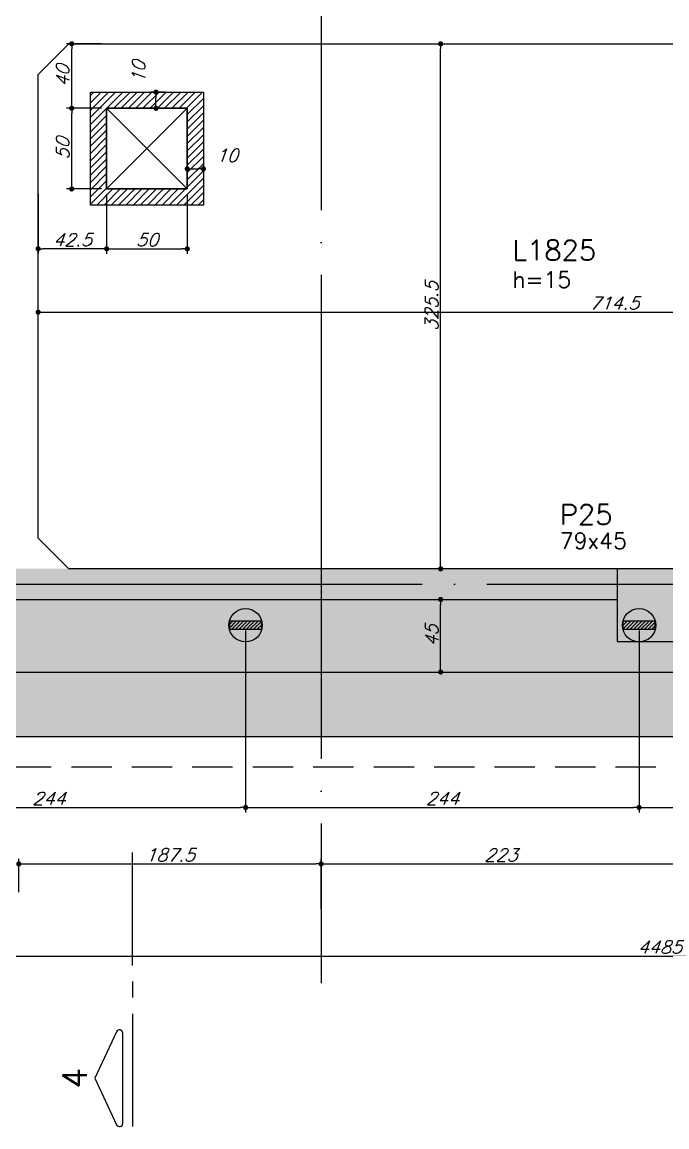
# Model space of a CAD drawing. Header units: millimetres. Extents: x -2404 to 6316, y -1750 to 2455.
# Drawn here: x 197 to 597, y -821 to -136 of the extents above; entities that cross this region are included whole.
import ezdxf
from ezdxf.enums import TextEntityAlignment as Align

# ---------------------------------------------------------------- set-up
doc = ezdxf.new("R2010")
doc.units = ezdxf.units.MM
doc.header["$LTSCALE"] = 50
doc.linetypes.add('DASHED', pattern=[0.75, 0.5, -0.25])
doc.linetypes.add('EIXO', pattern=[6.8, 6, -0.4, 0, -0.4])
for name, color, linetype in [('F-ARM', 6, 'Continuous'), ('F-AUX', 2, 'Continuous'), ('F-AUX-RED', 1, 'Continuous'), ('F-CORTE-INDICAÇÃO', 4, 'Continuous'), ('F-COTAS', 106, 'Continuous'), ('F-COTAS ANCORAGEM', 106, 'Continuous'), ('F-DESNIVEL-1', 254, 'Continuous'), ('F-EIXO', 12, 'EIXO'), ('F-LAJES', 3, 'Continuous'), ('F-LAJES-DIM', 2, 'Continuous'), ('F-LAJES-NOME', 4, 'Continuous'), ('F-PILARES-DIM', 172, 'Continuous'), ('F-PILARES-M', 170, 'Continuous'), ('F-PILARES-NOME', 170, 'Continuous'), ('F-TEXTO', 6, 'Continuous'), ('F-VIGAS', 3, 'Continuous'), ('F-VÃO', 1, 'Continuous')]:
    doc.layers.add(name, color=color, linetype=linetype)
doc.layers.add('F-DESNIVEL-3', color=7, linetype='Continuous', true_color=0xd5c7ff)
doc.styles.add('CP-TEXT-INCL', font='romans.shx', dxfattribs={"oblique": 20})
doc.styles.add('MCP', font='romans.shx')
doc.styles.add('ROMANS', font='romans.shx')
doc.dimstyles.new('CP-COTAS-50', dxfattribs={"dimscale": 0.64, "dimtxt": 12.5, "dimasz": 5, "dimexe": 5, "dimexo": 5, "dimgap": 2.5, "dimtad": 1, "dimdec": 1, "dimdsep": 46, "dimtxsty": 'CP-TEXT-INCL', "dimblk1": 'DOT', "dimblk2": 'DOT', "dimsah": 1, "dimcen": 9, "dimclrd": 256, "dimclre": 256, "dimclrt": 256, "dimadec": 0, "dimazin": 0, "dimtfac": 1, "dimtdec": 1, "dimtmove": 2, "dimatfit": 3, "dimldrblk": 'DOT', "dimfxl": 0, "dimtolj": 1, "dimarcsym": 0})

# ---------------------------------------------------------------- blocks, each defined once
blk = doc.blocks.new('*U17')
at = {"layer": 'F-EIXO'}
blk.add_line((0, 0), (4945.5, 0), dxfattribs=at)
at = {"layer": 'F-TEXTO', "style": 'ROMANS'}
blk.add_attdef('EIXO', text='', height=17.5, dxfattribs=at).set_placement((-28.21, 0), align=Align.MIDDLE_CENTER)
blk = doc.blocks.new('*U18')
at = {"layer": 'F-EIXO'}
blk.add_line((0, 0), (0, -2479.78), dxfattribs=at)
at = {"layer": 'F-TEXTO', "style": 'ROMANS'}
blk.add_attdef('EIXO', text='', height=17.5, rotation=360, dxfattribs=at).set_placement((0, 28.21), align=Align.MIDDLE_CENTER)
blk = doc.blocks.new('*U9')
at = {"layer": 'F-CORTE-INDICAÇÃO'}
for p, q in [((-100, 0), (-170, 0)), ((-80, 0), (-90, 0)), ((-70, 0), (0, 0))]:
    blk.add_line(p, q, dxfattribs=at)
blk.add_lwpolyline([(-112, 6, 0.802585), (-111.15, 9.81), (-140, 23.26), (-168.85, 9.81, 0.802585), (-168, 6)], format="xyb", close=True, dxfattribs=at)
at = {"layer": 'F-CORTE-INDICAÇÃO', "style": 'ROMANS'}
blk.add_attdef('CORTE', text='', height=15, dxfattribs=at).set_placement((-140, 35.76), align=Align.MIDDLE_CENTER)
at = {"layer": 'F-CORTE-INDICAÇÃO', "color": 2, "style": 'ROMANS'}
blk.add_attdef('FOLHA', text='', height=12, dxfattribs=at).set_placement((-140, -10), align=Align.MIDDLE_CENTER)
blk = doc.blocks.new('_DOT')
at = {"color": 0, "linetype": 'ByBlock'}
blk.add_line((-0.5, 0), (-1, 0), dxfattribs=at)
at = {"color": 0, "linetype": 'ByBlock', "const_width": 0.5}
blk.add_lwpolyline([(-0.25, 0, 1), (0.25, 0, 1)], format="xyb", close=True, dxfattribs=at)
blk = doc.blocks.new('*D44')
at = {"layer": 'DEFPOINTS', "color": 0, "transparency": 16777216}
for p in [(207, -315.89), (921.5, -315.89), (921.5, -315.89)]:
    blk.add_point(p, dxfattribs=at)
at = {"layer": 'F-COTAS', "lineweight": -2, "transparency": 16777216}
blk.add_line((210.2, -315.89), (918.3, -315.89), dxfattribs=at)
at = {"layer": 'F-COTAS', "lineweight": -2, "transparency": 16777216, "xscale": 3.2, "yscale": 3.2, "zscale": 3.2, "rotation": 180}
blk.add_blockref('_DOT', (207, -315.89), dxfattribs=at)
at = {"layer": 'F-COTAS', "lineweight": -2, "transparency": 16777216, "xscale": 3.2, "yscale": 3.2, "zscale": 3.2}
blk.add_blockref('_DOT', (921.5, -315.89), dxfattribs=at)
at = {"layer": 'F-COTAS', "transparency": 16777216, "insert": (564.25, -310.29), "char_height": 8, "attachment_point": 5, "style": 'CP-TEXT-INCL'}
blk.add_mtext('\\A1;714.5', dxfattribs=at)
blk = doc.blocks.new('*D50')
at = {"layer": 'DEFPOINTS', "color": 0, "transparency": 16777216}
for p in [(299.5, -227.07), (309.5, -227.07), (309.5, -227.07)]:
    blk.add_point(p, dxfattribs=at)
at = {"layer": 'F-COTAS', "lineweight": -2, "transparency": 16777216}
blk.add_line((302.7, -227.07), (306.3, -227.07), dxfattribs=at)
at = {"layer": 'F-COTAS', "lineweight": -2, "transparency": 16777216, "xscale": 3.2, "yscale": 3.2, "zscale": 3.2, "rotation": 180}
blk.add_blockref('_DOT', (299.5, -227.07), dxfattribs=at)
at = {"layer": 'F-COTAS', "lineweight": -2, "transparency": 16777216, "xscale": 3.2, "yscale": 3.2, "zscale": 3.2}
blk.add_blockref('_DOT', (309.5, -227.07), dxfattribs=at)
at = {"layer": 'F-COTAS', "transparency": 16777216, "insert": (323.93, -218.72), "char_height": 8, "attachment_point": 5, "style": 'CP-TEXT-INCL'}
blk.add_mtext('\\A1;10', dxfattribs=at)
blk = doc.blocks.new('*D54')
at = {"layer": 'DEFPOINTS', "color": 0, "transparency": 16777216}
for p in [(456.63, -494), (456.63, -494), (456.63, -539)]:
    blk.add_point(p, dxfattribs=at)
at = {"layer": 'F-COTAS', "lineweight": -2, "transparency": 16777216}
blk.add_line((456.63, -535.8), (456.63, -497.2), dxfattribs=at)
at = {"layer": 'F-COTAS', "lineweight": -2, "transparency": 16777216, "xscale": 3.2, "yscale": 3.2, "zscale": 3.2}
for p, rotation in [((456.63, -494), 90), ((456.63, -539), 270)]:
    blk.add_blockref('_DOT', p, dxfattribs=dict(at, rotation=rotation))
at = {"layer": 'F-COTAS', "transparency": 16777216, "insert": (451.03, -516.5), "char_height": 8, "attachment_point": 5, "rotation": 90, "style": 'CP-TEXT-INCL'}
blk.add_mtext('\\A1;45', dxfattribs=at)
blk = doc.blocks.new('*D55')
at = {"layer": 'DEFPOINTS', "color": 0, "transparency": 16777216}
for p in [(456.63, -149.5), (456.63, -149.5), (456.63, -475)]:
    blk.add_point(p, dxfattribs=at)
at = {"layer": 'F-COTAS', "lineweight": -2, "transparency": 16777216}
blk.add_line((456.63, -471.8), (456.63, -152.7), dxfattribs=at)
at = {"layer": 'F-COTAS', "lineweight": -2, "transparency": 16777216, "xscale": 3.2, "yscale": 3.2, "zscale": 3.2}
for p, rotation in [((456.63, -149.5), 90), ((456.63, -475), 270)]:
    blk.add_blockref('_DOT', p, dxfattribs=dict(at, rotation=rotation))
at = {"layer": 'F-COTAS', "transparency": 16777216, "insert": (451.03, -312.25), "char_height": 8, "attachment_point": 5, "rotation": 90, "style": 'CP-TEXT-INCL'}
blk.add_mtext('\\A1;325.5', dxfattribs=at)
blk = doc.blocks.new('*D97')
at = {"layer": 'DEFPOINTS', "color": 0, "transparency": 16777216}
for p in [(227.83, -189.5), (249.5, -189.5), (249.5, -239.5)]:
    blk.add_point(p, dxfattribs=at)
at = {"layer": 'F-COTAS', "lineweight": -2, "transparency": 16777216}
for p, q in [((246.3, -189.5), (224.63, -189.5)), ((227.83, -236.3), (227.83, -192.7)), ((246.3, -239.5), (224.63, -239.5))]:
    blk.add_line(p, q, dxfattribs=at)
at = {"layer": 'F-COTAS', "lineweight": -2, "transparency": 16777216, "xscale": 3.2, "yscale": 3.2, "zscale": 3.2}
for p, rotation in [((227.83, -189.5), 90), ((227.83, -239.5), 270)]:
    blk.add_blockref('_DOT', p, dxfattribs=dict(at, rotation=rotation))
at = {"layer": 'F-COTAS', "transparency": 16777216, "insert": (222.23, -214.5), "char_height": 8, "attachment_point": 5, "rotation": 90, "style": 'CP-TEXT-INCL'}
blk.add_mtext('\\A1;50', dxfattribs=at)
blk = doc.blocks.new('*D98')
at = {"layer": 'DEFPOINTS', "color": 0, "transparency": 16777216}
for p in [(227.83, -149.5), (249.5, -149.5), (249.5, -189.5)]:
    blk.add_point(p, dxfattribs=at)
at = {"layer": 'F-COTAS', "lineweight": -2, "transparency": 16777216}
for p, q in [((246.3, -149.5), (224.63, -149.5)), ((227.83, -186.3), (227.83, -152.7)), ((246.3, -189.5), (224.63, -189.5))]:
    blk.add_line(p, q, dxfattribs=at)
at = {"layer": 'F-COTAS', "lineweight": -2, "transparency": 16777216, "xscale": 3.2, "yscale": 3.2, "zscale": 3.2}
for p, rotation in [((227.83, -149.5), 90), ((227.83, -189.5), 270)]:
    blk.add_blockref('_DOT', p, dxfattribs=dict(at, rotation=rotation))
at = {"layer": 'F-COTAS', "transparency": 16777216, "insert": (222.23, -169.5), "char_height": 8, "attachment_point": 5, "rotation": 90, "style": 'CP-TEXT-INCL'}
blk.add_mtext('\\A1;40', dxfattribs=at)
blk = doc.blocks.new('*D99')
at = {"layer": 'DEFPOINTS', "color": 0, "transparency": 16777216}
for p in [(249.5, -239.5), (299.5, -239.5), (299.5, -276.62)]:
    blk.add_point(p, dxfattribs=at)
at = {"layer": 'F-COTAS', "lineweight": -2, "transparency": 16777216}
for p, q in [((249.5, -242.7), (249.5, -279.82)), ((299.5, -242.7), (299.5, -279.82)), ((252.7, -276.62), (296.3, -276.62))]:
    blk.add_line(p, q, dxfattribs=at)
at = {"layer": 'F-COTAS', "lineweight": -2, "transparency": 16777216, "xscale": 3.2, "yscale": 3.2, "zscale": 3.2, "rotation": 180}
blk.add_blockref('_DOT', (249.5, -276.62), dxfattribs=at)
at = {"layer": 'F-COTAS', "lineweight": -2, "transparency": 16777216, "xscale": 3.2, "yscale": 3.2, "zscale": 3.2}
blk.add_blockref('_DOT', (299.5, -276.62), dxfattribs=at)
at = {"layer": 'F-COTAS', "transparency": 16777216, "insert": (274.5, -271.02), "char_height": 8, "attachment_point": 5, "style": 'CP-TEXT-INCL'}
blk.add_mtext('\\A1;50', dxfattribs=at)
blk = doc.blocks.new('*D100')
at = {"layer": 'DEFPOINTS', "color": 0, "transparency": 16777216}
for p in [(207, -239.5), (249.5, -239.5), (207, -276.62)]:
    blk.add_point(p, dxfattribs=at)
at = {"layer": 'F-COTAS', "lineweight": -2, "transparency": 16777216}
for p, q in [((207, -242.7), (207, -279.82)), ((249.5, -242.7), (249.5, -279.82)), ((246.3, -276.62), (210.2, -276.62))]:
    blk.add_line(p, q, dxfattribs=at)
at = {"layer": 'F-COTAS', "lineweight": -2, "transparency": 16777216, "xscale": 3.2, "yscale": 3.2, "zscale": 3.2, "rotation": 180}
blk.add_blockref('_DOT', (207, -276.62), dxfattribs=at)
at = {"layer": 'F-COTAS', "lineweight": -2, "transparency": 16777216, "xscale": 3.2, "yscale": 3.2, "zscale": 3.2}
blk.add_blockref('_DOT', (249.5, -276.62), dxfattribs=at)
at = {"layer": 'F-COTAS', "transparency": 16777216, "insert": (228.25, -271.02), "char_height": 8, "attachment_point": 5, "style": 'CP-TEXT-INCL'}
blk.add_mtext('\\A1;42.5', dxfattribs=at)
blk = doc.blocks.new('*D101')
at = {"layer": 'DEFPOINTS', "color": 0, "transparency": 16777216}
for p in [(280.07, -179.5), (289.24, -179.5), (289.24, -189.5)]:
    blk.add_point(p, dxfattribs=at)
at = {"layer": 'F-COTAS', "lineweight": -2, "transparency": 16777216}
for p, q in [((286.04, -179.5), (276.87, -179.5)), ((280.07, -186.3), (280.07, -182.7)), ((286.04, -189.5), (276.87, -189.5))]:
    blk.add_line(p, q, dxfattribs=at)
at = {"layer": 'F-COTAS', "lineweight": -2, "transparency": 16777216, "xscale": 3.2, "yscale": 3.2, "zscale": 3.2}
for p, rotation in [((280.07, -179.5), 90), ((280.07, -189.5), 270)]:
    blk.add_blockref('_DOT', p, dxfattribs=dict(at, rotation=rotation))
at = {"layer": 'F-COTAS', "transparency": 16777216, "insert": (269.3, -167.04), "char_height": 8, "attachment_point": 5, "rotation": 90, "style": 'CP-TEXT-INCL'}
blk.add_mtext('\\A1;10', dxfattribs=at)
blk = doc.blocks.new('*D138')
at = {"layer": 'DEFPOINTS', "color": 0, "transparency": 16777216}
for p in [(2835, 864.5), (-1650, -579), (2835, -715.16)]:
    blk.add_point(p, dxfattribs=at)
at = {"layer": 'F-COTAS', "lineweight": -2, "transparency": 16777216}
for p, q in [((2835, 861.3), (2835, -718.36)), ((-1650, -582.2), (-1650, -718.36)), ((-1646.8, -715.16), (2831.8, -715.16))]:
    blk.add_line(p, q, dxfattribs=at)
at = {"layer": 'F-COTAS', "lineweight": -2, "transparency": 16777216, "xscale": 3.2, "yscale": 3.2, "zscale": 3.2, "rotation": 180}
blk.add_blockref('_DOT', (-1650, -715.16), dxfattribs=at)
at = {"layer": 'F-COTAS', "lineweight": -2, "transparency": 16777216, "xscale": 3.2, "yscale": 3.2, "zscale": 3.2}
blk.add_blockref('_DOT', (2835, -715.16), dxfattribs=at)
at = {"layer": 'F-COTAS', "transparency": 16777216, "insert": (592.5, -709.56), "char_height": 8, "attachment_point": 5, "style": 'CP-TEXT-INCL'}
blk.add_mtext('\\A1;4485', dxfattribs=at)
blk = doc.blocks.new('*D146')
at = {"layer": 'DEFPOINTS', "color": 0, "transparency": 16777216}
for p in [(382.5, -657.97), (195, -678.67), (382.5, -689.02)]:
    blk.add_point(p, dxfattribs=at)
at = {"layer": 'F-COTAS', "lineweight": -2, "transparency": 16777216}
for p, q in [((195, -675.47), (195, -654.77)), ((382.5, -685.82), (382.5, -654.77)), ((198.2, -657.97), (379.3, -657.97))]:
    blk.add_line(p, q, dxfattribs=at)
at = {"layer": 'F-COTAS', "lineweight": -2, "transparency": 16777216, "xscale": 3.2, "yscale": 3.2, "zscale": 3.2, "rotation": 180}
blk.add_blockref('_DOT', (195, -657.97), dxfattribs=at)
at = {"layer": 'F-COTAS', "lineweight": -2, "transparency": 16777216, "xscale": 3.2, "yscale": 3.2, "zscale": 3.2}
blk.add_blockref('_DOT', (382.5, -657.97), dxfattribs=at)
at = {"layer": 'F-COTAS', "transparency": 16777216, "insert": (288.75, -652.37), "char_height": 8, "attachment_point": 5, "style": 'CP-TEXT-INCL'}
blk.add_mtext('\\A1;187.5', dxfattribs=at)
blk = doc.blocks.new('*D147')
at = {"layer": 'DEFPOINTS', "color": 0, "transparency": 16777216}
for p in [(605.5, -657.97), (605.5, -657.97), (382.5, -689.02)]:
    blk.add_point(p, dxfattribs=at)
at = {"layer": 'F-COTAS', "lineweight": -2, "transparency": 16777216}
for p, q in [((382.5, -685.82), (382.5, -654.77)), ((385.7, -657.97), (602.3, -657.97))]:
    blk.add_line(p, q, dxfattribs=at)
at = {"layer": 'F-COTAS', "lineweight": -2, "transparency": 16777216, "xscale": 3.2, "yscale": 3.2, "zscale": 3.2, "rotation": 180}
blk.add_blockref('_DOT', (382.5, -657.97), dxfattribs=at)
at = {"layer": 'F-COTAS', "lineweight": -2, "transparency": 16777216, "xscale": 3.2, "yscale": 3.2, "zscale": 3.2}
blk.add_blockref('_DOT', (605.5, -657.97), dxfattribs=at)
at = {"layer": 'F-COTAS', "transparency": 16777216, "insert": (494, -652.37), "char_height": 8, "attachment_point": 5, "style": 'CP-TEXT-INCL'}
blk.add_mtext('\\A1;223', dxfattribs=at)
blk = doc.blocks.new('PONTO ANCORAGEM_EST')
at = {"layer": 'F-ARM'}
h = blk.add_hatch(dxfattribs=at)
h.set_pattern_fill('ANSI31', color=2, scale=0.5)
h.paths.add_polyline_path([(-1159.55, 5937.09), (-1179.55, 5937.09), (-1179.55, 5932.09), (-1159.55, 5932.09)])
at = {"layer": 'F-ARM', "color": 3, "elevation": 0}
blk.add_lwpolyline([(-1179.55, 5932.09), (-1159.55, 5932.09), (-1159.55, 5937.09), (-1179.55, 5937.09)], close=True, dxfattribs=at)
at = {"layer": 'F-ARM', "color": 3}
blk.add_circle((-1169.55, 5934.59, 0), 10.31, dxfattribs=at)
blk = doc.blocks.new('*D278')
at = {"layer": 'DEFPOINTS', "color": 0, "transparency": 16777216}
for p in [(91.67, -509.99), (335.67, -509.99), (335.67, -622.98)]:
    blk.add_point(p, dxfattribs=at)
at = {"layer": 'F-COTAS ANCORAGEM', "lineweight": -2, "transparency": 16777216}
for p, q in [((91.67, -513.19), (91.67, -626.18)), ((335.67, -513.19), (335.67, -626.18)), ((94.87, -622.98), (332.47, -622.98))]:
    blk.add_line(p, q, dxfattribs=at)
at = {"layer": 'F-COTAS ANCORAGEM', "lineweight": -2, "transparency": 16777216, "xscale": 3.2, "yscale": 3.2, "zscale": 3.2, "rotation": 180}
blk.add_blockref('_DOT', (91.67, -622.98), dxfattribs=at)
at = {"layer": 'F-COTAS ANCORAGEM', "lineweight": -2, "transparency": 16777216, "xscale": 3.2, "yscale": 3.2, "zscale": 3.2}
blk.add_blockref('_DOT', (335.67, -622.98), dxfattribs=at)
at = {"layer": 'F-COTAS ANCORAGEM', "transparency": 16777216, "insert": (213.67, -617.38), "char_height": 8, "attachment_point": 5, "style": 'CP-TEXT-INCL'}
blk.add_mtext('\\A1;244', dxfattribs=at)
blk = doc.blocks.new('*D279')
at = {"layer": 'DEFPOINTS', "color": 0, "transparency": 16777216}
for p in [(335.67, -509.99), (579.67, -509.99), (579.67, -622.98)]:
    blk.add_point(p, dxfattribs=at)
at = {"layer": 'F-COTAS ANCORAGEM', "lineweight": -2, "transparency": 16777216}
for p, q in [((335.67, -513.19), (335.67, -626.18)), ((579.67, -513.19), (579.67, -626.18)), ((338.87, -622.98), (576.47, -622.98))]:
    blk.add_line(p, q, dxfattribs=at)
at = {"layer": 'F-COTAS ANCORAGEM', "lineweight": -2, "transparency": 16777216, "xscale": 3.2, "yscale": 3.2, "zscale": 3.2, "rotation": 180}
blk.add_blockref('_DOT', (335.67, -622.98), dxfattribs=at)
at = {"layer": 'F-COTAS ANCORAGEM', "lineweight": -2, "transparency": 16777216, "xscale": 3.2, "yscale": 3.2, "zscale": 3.2}
blk.add_blockref('_DOT', (579.67, -622.98), dxfattribs=at)
at = {"layer": 'F-COTAS ANCORAGEM', "transparency": 16777216, "insert": (457.67, -617.38), "char_height": 8, "attachment_point": 5, "style": 'CP-TEXT-INCL'}
blk.add_mtext('\\A1;244', dxfattribs=at)
blk = doc.blocks.new('*D280')
at = {"layer": 'DEFPOINTS', "color": 0, "transparency": 16777216}
for p in [(579.67, -509.99), (823.67, -509.99), (823.67, -622.98)]:
    blk.add_point(p, dxfattribs=at)
at = {"layer": 'F-COTAS ANCORAGEM', "lineweight": -2, "transparency": 16777216}
for p, q in [((579.67, -513.19), (579.67, -626.18)), ((823.67, -513.19), (823.67, -626.18)), ((582.87, -622.98), (820.47, -622.98))]:
    blk.add_line(p, q, dxfattribs=at)
at = {"layer": 'F-COTAS ANCORAGEM', "lineweight": -2, "transparency": 16777216, "xscale": 3.2, "yscale": 3.2, "zscale": 3.2, "rotation": 180}
blk.add_blockref('_DOT', (579.67, -622.98), dxfattribs=at)
at = {"layer": 'F-COTAS ANCORAGEM', "lineweight": -2, "transparency": 16777216, "xscale": 3.2, "yscale": 3.2, "zscale": 3.2}
blk.add_blockref('_DOT', (823.67, -622.98), dxfattribs=at)
at = {"layer": 'F-COTAS ANCORAGEM', "transparency": 16777216, "insert": (701.67, -617.38), "char_height": 8, "attachment_point": 5, "style": 'CP-TEXT-INCL'}
blk.add_mtext('\\A1;244', dxfattribs=at)

msp = doc.modelspace()

# ---------------------------------------------------------------- hatches: boundary and pattern name
at = {"layer": 'F-AUX-RED'}
h = msp.add_hatch(dxfattribs=at)
h.set_pattern_fill('ANSI31', color=256)
h.set_pattern_definition([(45, (2500, 0), (-2.245064, 2.245064), [])])
h.paths.add_polyline_path([(309.5, -179.5), (239.5, -179.5), (239.5, -249.5), (309.5, -249.5)])
h.paths.add_polyline_path([(299.5, -189.5), (299.5, -239.5), (249.5, -239.5), (249.5, -189.5)], flags=16)
at = {"layer": 'F-DESNIVEL-1', "linetype": 'Continuous'}
msp.add_hatch(color=256, dxfattribs=at).paths.add_polyline_path([(566, -520), (645, -520), (645, -475), (566, -475)], flags=16)

# ---------------------------------------------------------------- linework, layer by layer
at = {"layer": 'F-AUX', "color": 4, "linetype": 'DASHED'}
msp.add_lwpolyline([(1002.616, -597.969), (-573.9, -597.969), (-573.9, 156.051), (1002.616, 156.051)], close=True, dxfattribs=at)
at = {"layer": 'F-AUX-RED', "color": 2}
for points in [[(239.5, -179.5), (309.5, -179.5), (309.5, -249.5), (239.5, -249.5)], [(249.5, -189.5), (299.5, -189.5), (299.5, -239.5), (249.5, -239.5)]]:
    msp.add_lwpolyline(points, close=True, dxfattribs=at)
at = {"layer": 'F-DESNIVEL-1', "linetype": 'Continuous'}
for points in [[(197.5, -494), (197.5, -475), (-172.4, -475)], [(197.5, -494), (-172.4, -475), (-172.4, -494)], [(197.5, -494), (565.9, -494), (565.9, -475)], [(197.5, -494), (565.9, -475), (197.5, -475)], [(197.5, -494), (197.5, -475), (197.5, -494)], [(566, -520), (197.5, -494), (-172.5, -520)], [(-172.5, -520), (197.5, -494), (-172.5, -494)], [(197.5, -494), (-172.4, -494), (197.5, -494)], [(566, -520), (566, -494), (197.5, -494)], [(566, -520), (197.5, -494), (566, -520)], [(-515.5, -539), (878.5, -539), (-246.5, -520)], [(878.5, -539), (-172.5, -520), (-246.5, -520)], [(878.5, -539), (-246.5, -520), (878.5, -539)], [(878.5, -539), (566, -520), (-172.5, -520)], [(878.5, -539), (-172.5, -520), (878.5, -539)], [(566, -520), (-172.5, -520), (566, -520)], [(645, -520), (566, -520), (878.5, -539)]]:
    msp.add_solid(points, dxfattribs=at)
at = {"layer": 'F-DESNIVEL-3', "linetype": 'Continuous'}
for points in [[(878.5, -579), (-1610, -539), (-1650, -579)], [(878.5, -579), (-1259.5, -539), (-1610, -539)], [(878.5, -579), (-1610, -539), (878.5, -579)], [(878.5, -579), (-1173.5, -539), (-1259.5, -539)], [(878.5, -579), (-1259.5, -539), (878.5, -579)], [(878.5, -579), (-819, -539), (-1173.5, -539)], [(878.5, -579), (-1173.5, -539), (878.5, -579)], [(878.5, -579), (-515.5, -539), (-819, -539)], [(878.5, -579), (-819, -539), (878.5, -579)], [(878.5, -579), (878.5, -539), (-515.5, -539)], [(878.5, -579), (-515.5, -539), (878.5, -579)], [(878.5, -579), (-1650, -579), (878.5, -579)]]:
    msp.add_solid(points, dxfattribs=at)
at = {"layer": 'F-LAJES', "linetype": 'Continuous'}
for p, q in [((-515.5, -539), (940.5, -539)), ((-1650, -579), (893.5, -579))]:
    msp.add_line(p, q, dxfattribs=at)
at = {"layer": 'F-PILARES-M', "linetype": 'Continuous'}
msp.add_lwpolyline([(566, -520), (645, -520), (645, -475), (566, -475), (566, -520)], dxfattribs=at)
at = {"layer": 'F-VIGAS'}
for p, q in [((207, -168.5), (226, -149.5)), ((226, -475), (207, -456))]:
    msp.add_line(p, q, dxfattribs=at)
for points in [[(226, -149.5), (902.5, -149.5)], [(207, -456), (207, -168.5)], [(566, -475), (226, -475)], [(-172.5, -494), (197.5, -494)], [(197.5, -494), (566, -494)]]:
    msp.add_lwpolyline(points, dxfattribs=at)
at = {"layer": 'F-VÃO', "linetype": 'Continuous'}
for p, q in [((249.5, -239.5), (299.5, -189.5)), ((299.5, -239.5), (249.5, -189.5))]:
    msp.add_line(p, q, dxfattribs=at)
msp.add_lwpolyline([(249.5, -239.5), (299.5, -239.5), (299.5, -189.5), (249.5, -189.5), (249.5, -239.5)], dxfattribs=at)

# ---------------------------------------------------------------- block references
at = {"layer": 'F-ARM'}
for p in [(1505.219, -6444.589, 0), (1749.219, -6444.589, 0)]:
    msp.add_blockref('PONTO ANCORAGEM_EST', p, dxfattribs=at)
at = {"layer": 'F-CORTE-INDICAÇÃO', "linetype": 'Continuous'}
ref = msp.add_blockref('*U9', (265.47, -650.857), dxfattribs=dict(at, rotation=90))
ref.add_attrib('CORTE', '4', dxfattribs={"height": 15, "rotation": 90, "style": 'ROMANS'}).set_placement((229.707, -790.857), align=Align.MIDDLE_CENTER)
at = {"layer": 'F-EIXO', "linetype": 'Continuous'}
for name, p in [('*U18', (382.5, 1747.82)), ('*U17', (-1895.471, -484.5))]:
    msp.add_blockref(name, p, dxfattribs=at)

# ---------------------------------------------------------------- texts
at = {"layer": 'F-LAJES-DIM', "linetype": 'Continuous', "style": 'MCP'}
msp.add_text('h=15', height=10, dxfattribs=at).set_placement((501.106, -300.748))
at = {"layer": 'F-LAJES-NOME', "linetype": 'Continuous', "style": 'MCP'}
msp.add_text('L1825', height=12.5, dxfattribs=at).set_placement((501.106, -283.748))
at = {"layer": 'F-PILARES-DIM', "linetype": 'Continuous', "style": 'MCP'}
msp.add_text('79x45', height=10, dxfattribs=at).set_placement((530.515, -462.611))
at = {"layer": 'F-PILARES-NOME', "linetype": 'Continuous', "style": 'MCP'}
msp.add_text('P25', height=12.5, dxfattribs=at).set_placement((530.515, -447.611))

# ---------------------------------------------------------------- dimensions: what is measured, and where the dimension line sits
at = {"layer": 'F-COTAS'}
for base, p1, p2, picture, middle in [((2835, -715.164), (-1650, -579), (2835, 864.5), '*D138', (592.5, -709.564)), ((207, -276.622), (249.5, -239.5), (207, -239.5), '*D100', (228.25, -271.022)), ((299.5, -276.622), (249.5, -239.5), (299.5, -239.5), '*D99', (274.5, -271.022)), ((382.5, -657.971), (195, -678.673), (382.5, -689.024), '*D146', (288.75, -652.371)), ((605.5, -657.971), (382.5, -689.024), (605.5, -657.971), '*D147', (494, -652.371))]:
    dim = msp.add_linear_dim(base=base, p1=p1, p2=p2, dimstyle='CP-COTAS-50', dxfattribs=at)
    dim.commit()
    dim.dimension.update_dxf_attribs({"geometry": picture, "text_midpoint": middle})
for base, p1, p2, angle, picture, middle in [((227.83, -149.5), (249.5, -189.5), (249.5, -149.5), 90, '*D98', (222.23, -169.5)), ((456.626, -149.5), (456.626, -475), (456.626, -149.5), 270, '*D55', (451.026, -312.25)), ((227.83, -189.5), (249.5, -239.5), (249.5, -189.5), 90, '*D97', (222.23, -214.5)), ((921.5, -315.893), (207, -315.893), (921.5, -315.893), 180, '*D44', (564.25, -310.293)), ((456.626, -494), (456.626, -539), (456.626, -494), 270, '*D54', (451.026, -516.5))]:
    dim = msp.add_linear_dim(base=base, p1=p1, p2=p2, angle=angle, dimstyle='CP-COTAS-50', dxfattribs=at)
    dim.commit()
    dim.dimension.update_dxf_attribs({"geometry": picture, "text_midpoint": middle})
for base, p1, p2, angle, picture, middle in [((280.072, -179.5), (289.244, -189.5), (289.244, -179.5), 90, '*D101', (269.304, -167.044)), ((309.5, -227.066), (299.5, -227.066), (309.5, -227.066), 180, '*D50', (323.926, -218.715))]:
    dim = msp.add_linear_dim(base=base, p1=p1, p2=p2, angle=angle, dimstyle='CP-COTAS-50', dxfattribs=at)
    dim.commit()
    dim.dimension.update_dxf_attribs({"geometry": picture, "text_midpoint": middle, "dimtype": 160})
at = {"layer": 'F-COTAS ANCORAGEM'}
for base, p1, p2, picture, middle in [((335.666, -622.977), (91.666, -509.995), (335.666, -509.995), '*D278', (213.666, -617.377)), ((579.666, -622.977), (335.666, -509.995), (579.666, -509.995), '*D279', (457.666, -617.377)), ((823.666, -622.977), (579.666, -509.995), (823.666, -509.995), '*D280', (701.666, -617.377))]:
    dim = msp.add_linear_dim(base=base, p1=p1, p2=p2, dimstyle='CP-COTAS-50', override={"dimfxl": 7.5}, dxfattribs=at)
    dim.commit()
    dim.dimension.update_dxf_attribs({"geometry": picture, "text_midpoint": middle})

doc.saveas('drawing.dxf')
